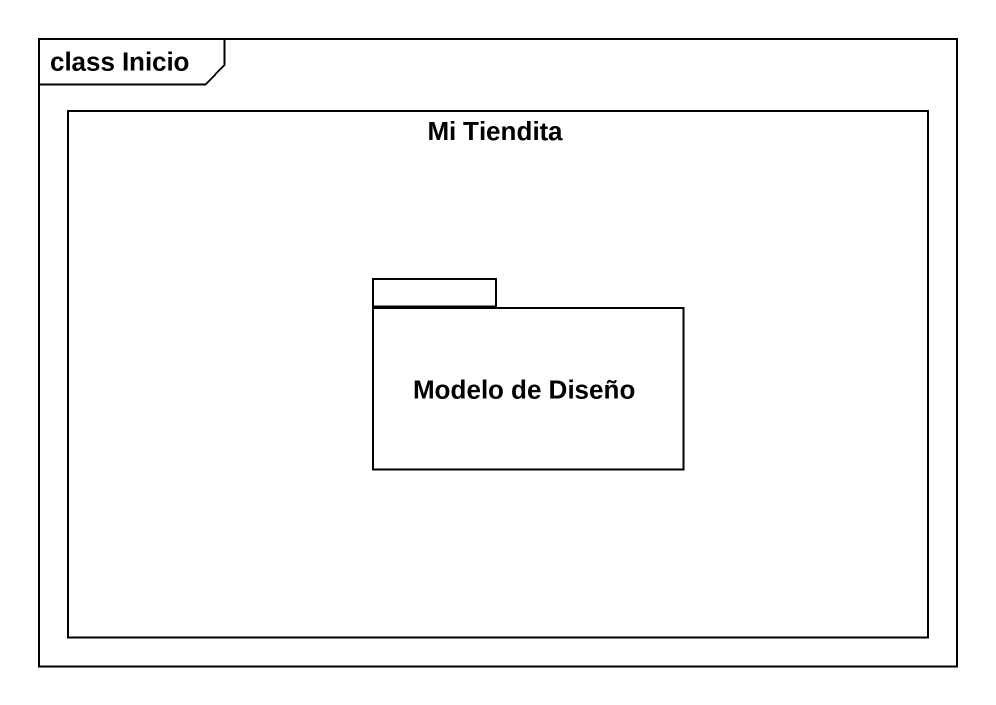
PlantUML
@startuml
mainframe class Inicio
rectangle "Mi Tiendita" as Mi_Tiendita {
  package "Modelo de Diseño" as Modelo_de_Diseño {
  }
}
@enduml
